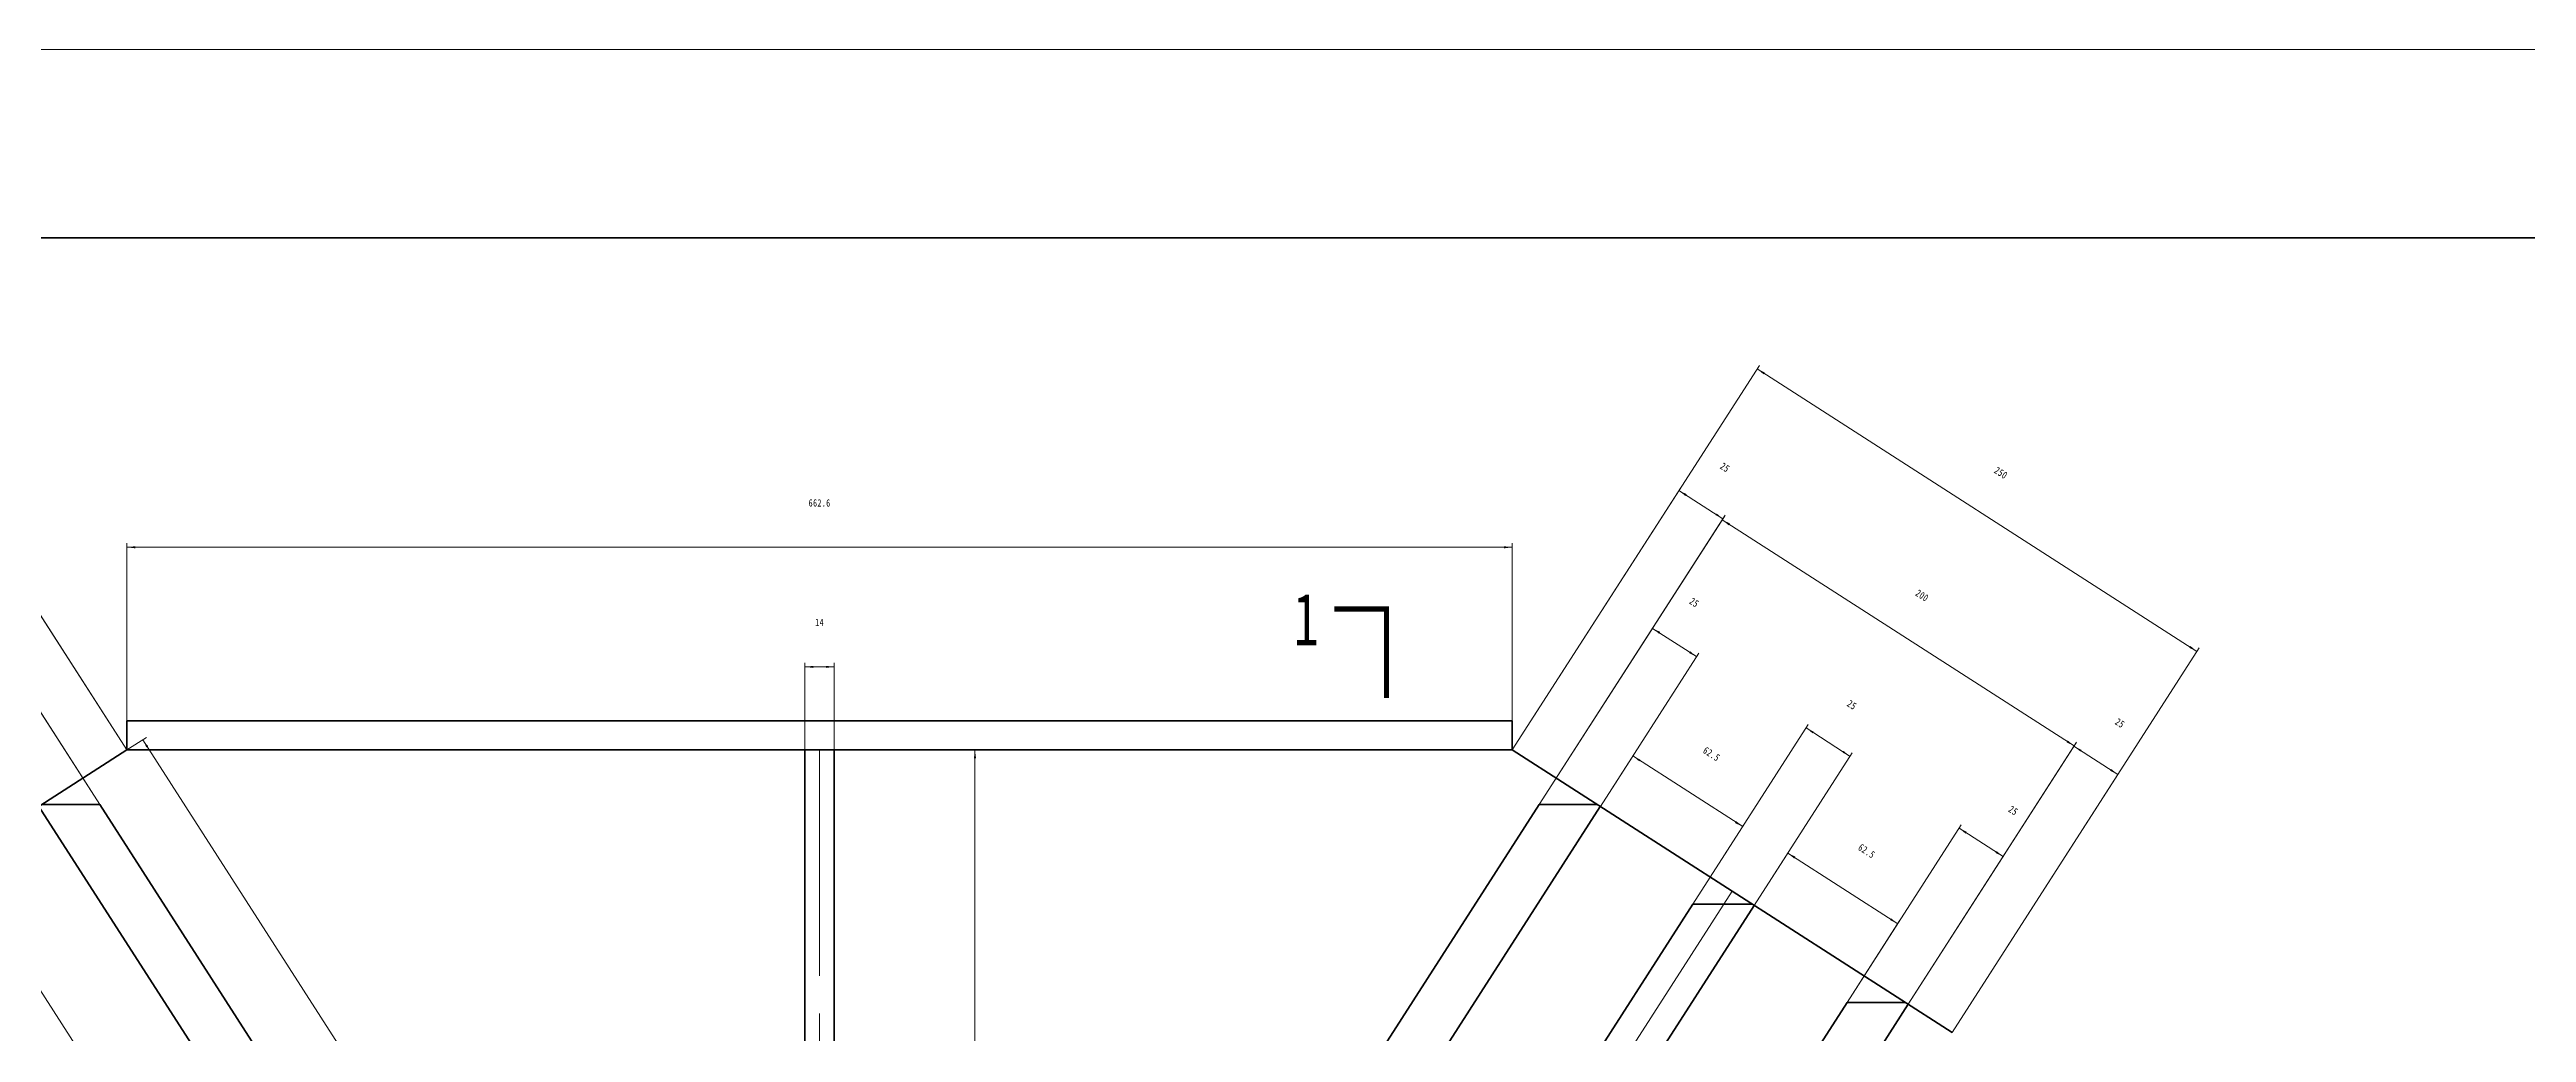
# Model space of a CAD drawing. Header units: millimetres. Extents: x 0 to 3780, y 0 to 2673.
# Drawn here: x 805 to 1990, y 2203 to 2673 of the extents above; entities that cross this region are included whole.
import ezdxf
from ezdxf.enums import TextEntityAlignment as Align

# ---------------------------------------------------------------- set-up
doc = ezdxf.new("R2010")
doc.units = ezdxf.units.MM
doc.linetypes.add('点画线', pattern=[162, 108, -18, 18, -18, 0, 0])
doc.layers.get('0').update_dxf_attribs({"lineweight": 18})
for name, color, linetype, lineweight in [('中心线层', 1, '点画线', 18), ('尺寸线层', 3, 'Continuous', 18), ('粗实线层', 7, 'Continuous', 35), ('粗符号线', 6, 'Continuous', 18), ('细实线层', 7, 'Continuous', 18)]:
    doc.layers.add(name, color=color, linetype=linetype, lineweight=lineweight)
doc.styles.add('TSSD_Label', font='', dxfattribs={"width": 0.7})
doc.styles.add('标准', font='', dxfattribs={"width": 0.667})
doc.styles.get('TSSD_Label').set_extended_font_data('宋体')
doc.styles.get('标准').set_extended_font_data('宋体')
doc.dimstyles.new('标准', dxfattribs={"dimtxt": 3.5, "dimasz": 4, "dimexe": 2, "dimexo": 0, "dimtad": 1, "dimdsep": 46, "dimtxsty": '标准', "dimblk": '_CAXARROW', "dimcen": 0, "dimdle": 8, "dimazin": 2, "dimtfac": 0.707107, "dimtdec": 3, "dimtmove": 2, "dimatfit": 3, "dimfxl": 1, "dimfrac": 2, "dimtolj": 1, "dimarcsym": 1})

# ---------------------------------------------------------------- blocks, each defined once
blk = doc.blocks.new('*X2')
at = {"layer": '粗实线层'}
blk.add_line((200, 138.5), (-200, 138.5), dxfattribs=at)
at = {"layer": '细实线层'}
blk.add_line((210, 148.5), (-210, 148.5), dxfattribs=at)
blk = doc.blocks.new('*X49')
at = {"layer": '尺寸线层'}
for points in [[(-7, 555.4), (-3, 555.9), (-3, 554.9)], [(7, 555.4), (3, 555.9), (3, 554.9)]]:
    blk.add_hatch(color=0, dxfattribs=at).paths.add_polyline_path(points, flags=0)
at = {"layer": '尺寸线层', "color": 0}
for p, q in [((-7, 515.7), (-7, 557.4)), ((7, 515.7), (7, 557.4)), ((-7, 555.4), (7, 555.4))]:
    blk.add_line(p, q, dxfattribs=at)
at = {"layer": '尺寸线层', "color": 0, "insert": (0, 576.7), "char_height": 3.5, "width": 7, "attachment_point": 5, "line_spacing_factor": 1.15057, "style": '标准'}
blk.add_mtext('\\T1.1;14', dxfattribs=at)
blk = doc.blocks.new('_CAXARROW')
blk.add_hatch(color=0).paths.add_polyline_path([(0, 0), (-1, 0.125), (-1, -0.125)], flags=0)
blk = doc.blocks.new('*X50')
at = {"layer": '尺寸线层'}
for points in [[(-331.3, 612.6), (-327.3, 613.1), (-327.3, 612.1)], [(331.3, 612.6), (327.3, 613.1), (327.3, 612.1)]]:
    blk.add_hatch(color=0, dxfattribs=at).paths.add_polyline_path(points, flags=0)
at = {"layer": '尺寸线层', "color": 0}
for p, q in [((-331.3, 529.7), (-331.3, 614.6)), ((-331.3, 612.6), (331.3, 612.6)), ((331.3, 529.7), (331.3, 614.6))]:
    blk.add_line(p, q, dxfattribs=at)
at = {"layer": '尺寸线层', "color": 0, "insert": (0, 633.8), "char_height": 3.5, "width": 17.377, "attachment_point": 5, "line_spacing_factor": 1.15057, "style": '标准'}
blk.add_mtext('\\T1.1;662.6', dxfattribs=at)
blk = doc.blocks.new('*X55')
at = {"layer": '尺寸线层'}
for points in [[(-398.4, 573.8), (-401.5, 571.2), (-402, 572.1)], [(-419.4, 560.3), (-415.8, 562), (-416.3, 562.9)]]:
    blk.add_hatch(color=0, dxfattribs=at).paths.add_polyline_path(points, flags=0)
at = {"layer": '尺寸线层', "color": 0}
for p, q in [((-398.4, 573.8), (-419.4, 560.3)), ((-344.2, 489.5), (-399.5, 575.5)), ((-373.4, 488.6), (-420.5, 562))]:
    blk.add_line(p, q, dxfattribs=at)
at = {"layer": '尺寸线层', "color": 0, "insert": (-418.3, 586.2), "char_height": 3.5, "width": 7, "attachment_point": 5, "rotation": 32.7201, "line_spacing_factor": 1.15057, "style": '标准'}
blk.add_mtext('\\T1.1;25', dxfattribs=at)
blk = doc.blocks.new('*X56')
at = {"layer": '尺寸线层'}
for points in [[(-431.7, 625.7), (-434.8, 623.1), (-435.4, 624)], [(-600, 517.6), (-596.4, 519.3), (-596.9, 520.2)]]:
    blk.add_hatch(color=0, dxfattribs=at).paths.add_polyline_path(points, flags=0)
at = {"layer": '尺寸线层', "color": 0}
for p, q in [((-431.7, 625.7), (-600, 517.6)), ((-344.2, 489.5), (-432.8, 627.4)), ((-520.6, 394), (-601.1, 519.3))]:
    blk.add_line(p, q, dxfattribs=at)
at = {"layer": '尺寸线层', "color": 0, "insert": (-527.3, 589.5), "char_height": 3.5, "width": 10.006, "attachment_point": 5, "rotation": 32.7201, "line_spacing_factor": 1.15057, "style": '标准'}
blk.add_mtext('\\T1.1;200', dxfattribs=at)
blk = doc.blocks.new('*X57')
at = {"layer": '尺寸线层'}
for points in [[(-448.4, 697.9), (-452, 696.2), (-451.5, 695.3)], [(-658.7, 562.8), (-655.6, 565.4), (-655.1, 564.5)]]:
    blk.add_hatch(color=0, dxfattribs=at).paths.add_polyline_path(points, flags=0)
at = {"layer": '尺寸线层', "color": 0}
for p, q in [((-331.3, 515.7), (-449.5, 699.6)), ((-658.7, 562.8), (-448.4, 697.9)), ((-541.6, 380.5), (-659.8, 564.5))]:
    blk.add_line(p, q, dxfattribs=at)
at = {"layer": '尺寸线层', "color": 0, "insert": (-565, 648.2), "char_height": 3.5, "width": 10.006, "attachment_point": 5, "rotation": 32.7201, "line_spacing_factor": 1.15057, "style": '标准'}
blk.add_mtext('\\T1.1;250', dxfattribs=at)
blk = doc.blocks.new('*X58')
at = {"layer": '尺寸线层'}
for points in [[(-411, 639.7), (-414.7, 638), (-414.1, 637.1)], [(-432, 626.2), (-429, 628.8), (-428.4, 628)]]:
    blk.add_hatch(color=0, dxfattribs=at).paths.add_polyline_path(points, flags=0)
at = {"layer": '尺寸线层', "color": 0}
for p, q in [((-432, 626.2), (-411, 639.7)), ((-331.3, 515.7), (-412.1, 641.4)), ((-344.2, 489.5), (-433.1, 627.9))]:
    blk.add_line(p, q, dxfattribs=at)
at = {"layer": '尺寸线层', "color": 0, "insert": (-433, 650.8), "char_height": 3.5, "width": 7, "attachment_point": 5, "rotation": 32.7201, "line_spacing_factor": 1.15057, "style": '标准'}
blk.add_mtext('\\T1.1;25', dxfattribs=at)
blk = doc.blocks.new('*X60')
at = {"layer": '尺寸线层'}
for points in [[(463, 466.3), (466.7, 464.6), (466.1, 463.7)], [(515.6, 432.5), (512.5, 435.1), (512, 434.3)]]:
    blk.add_hatch(color=0, dxfattribs=at).paths.add_polyline_path(points, flags=0)
at = {"layer": '尺寸线层', "color": 0}
for p, q in [((447, 441.3), (464.1, 468)), ((463, 466.3), (515.6, 432.5)), ((491.4, 394.9), (516.7, 434.2))]:
    blk.add_line(p, q, dxfattribs=at)
at = {"layer": '尺寸线层', "color": 0, "insert": (500.8, 467.3), "char_height": 3.5, "width": 13.626, "attachment_point": 5, "rotation": 327.2799, "line_spacing_factor": 1.15057, "style": '标准'}
blk.add_mtext('\\T1.1;62.5', dxfattribs=at)
blk = doc.blocks.new('*X61')
at = {"layer": '尺寸线层'}
for points in [[(388.9, 512.8), (392.5, 511), (392, 510.2)], [(441.5, 479), (438.4, 481.6), (437.8, 480.7)]]:
    blk.add_hatch(color=0, dxfattribs=at).paths.add_polyline_path(points, flags=0)
at = {"layer": '尺寸线层', "color": 0}
for p, q in [((373.4, 488.6), (390, 514.5)), ((388.9, 512.8), (441.5, 479)), ((417.6, 441.9), (442.5, 480.7))]:
    blk.add_line(p, q, dxfattribs=at)
at = {"layer": '尺寸线层', "color": 0, "insert": (426.6, 513.7), "char_height": 3.5, "width": 13.626, "attachment_point": 5, "rotation": 327.2799, "line_spacing_factor": 1.15057, "style": '标准'}
blk.add_mtext('\\T1.1;62.5', dxfattribs=at)
blk = doc.blocks.new('*X62')
at = {"layer": '尺寸线层'}
for points in [[(545, 478.2), (548.6, 476.5), (548.1, 475.6)], [(566, 464.7), (562.9, 467.3), (562.4, 466.4)]]:
    blk.add_hatch(color=0, dxfattribs=at).paths.add_polyline_path(points, flags=0)
at = {"layer": '尺寸线层', "color": 0}
for p, q in [((491.4, 394.9), (546, 479.9)), ((545, 478.2), (566, 464.7)), ((520.6, 394), (567.1, 466.4))]:
    blk.add_line(p, q, dxfattribs=at)
at = {"layer": '尺寸线层', "color": 0, "insert": (570.9, 486.7), "char_height": 3.5, "width": 7, "attachment_point": 5, "rotation": 327.2799, "line_spacing_factor": 1.15057, "style": '标准'}
blk.add_mtext('\\T1.1;25', dxfattribs=at)
blk = doc.blocks.new('*X63')
at = {"layer": '尺寸线层'}
for points in [[(471.8, 526.2), (475.4, 524.4), (474.9, 523.6)], [(492.8, 512.6), (489.7, 515.2), (489.2, 514.4)]]:
    blk.add_hatch(color=0, dxfattribs=at).paths.add_polyline_path(points, flags=0)
at = {"layer": '尺寸线层', "color": 0}
for p, q in [((417.6, 441.9), (472.8, 527.8)), ((471.8, 526.2), (492.8, 512.6)), ((447, 441.3), (493.9, 514.3))]:
    blk.add_line(p, q, dxfattribs=at)
at = {"layer": '尺寸线层', "color": 0, "insert": (493.7, 537.2), "char_height": 3.5, "width": 7, "attachment_point": 5, "rotation": 327.2799, "line_spacing_factor": 1.15057, "style": '标准'}
blk.add_mtext('\\T1.1;25', dxfattribs=at)
blk = doc.blocks.new('*X64')
at = {"layer": '尺寸线层'}
for points in [[(398.4, 573.8), (402, 572.1), (401.5, 571.2)], [(419.4, 560.3), (416.3, 562.9), (415.8, 562)]]:
    blk.add_hatch(color=0, dxfattribs=at).paths.add_polyline_path(points, flags=0)
at = {"layer": '尺寸线层', "color": 0}
for p, q in [((344.2, 489.5), (399.5, 575.5)), ((398.4, 573.8), (419.4, 560.3)), ((373.4, 488.6), (420.5, 562))]:
    blk.add_line(p, q, dxfattribs=at)
at = {"layer": '尺寸线层', "color": 0, "insert": (418.3, 586.2), "char_height": 3.5, "width": 7, "attachment_point": 5, "rotation": 327.2799, "line_spacing_factor": 1.15057, "style": '标准'}
blk.add_mtext('\\T1.1;25', dxfattribs=at)
blk = doc.blocks.new('*X65')
at = {"layer": '尺寸线层'}
for points in [[(431.7, 625.7), (435.4, 624), (434.8, 623.1)], [(600, 517.6), (596.9, 520.2), (596.4, 519.3)]]:
    blk.add_hatch(color=0, dxfattribs=at).paths.add_polyline_path(points, flags=0)
at = {"layer": '尺寸线层', "color": 0}
for p, q in [((344.2, 489.5), (432.8, 627.4)), ((431.7, 625.7), (600, 517.6)), ((520.6, 394), (601.1, 519.3))]:
    blk.add_line(p, q, dxfattribs=at)
at = {"layer": '尺寸线层', "color": 0, "insert": (527.3, 589.5), "char_height": 3.5, "width": 10.006, "attachment_point": 5, "rotation": 327.2799, "line_spacing_factor": 1.15057, "style": '标准'}
blk.add_mtext('\\T1.1;200', dxfattribs=at)
blk = doc.blocks.new('*X66')
at = {"layer": '尺寸线层'}
for points in [[(448.4, 697.9), (451.5, 695.3), (452, 696.2)], [(658.7, 562.8), (655.1, 564.5), (655.6, 565.4)]]:
    blk.add_hatch(color=0, dxfattribs=at).paths.add_polyline_path(points, flags=0)
at = {"layer": '尺寸线层', "color": 0}
for p, q in [((331.3, 515.7), (449.5, 699.6)), ((658.7, 562.8), (448.4, 697.9)), ((541.6, 380.5), (659.8, 564.5))]:
    blk.add_line(p, q, dxfattribs=at)
at = {"layer": '尺寸线层', "color": 0, "insert": (565, 648.2), "char_height": 3.5, "width": 10.006, "attachment_point": 5, "rotation": 327.2799, "line_spacing_factor": 1.15057, "style": '标准'}
blk.add_mtext('\\T1.1;250', dxfattribs=at)
blk = doc.blocks.new('*X67')
at = {"layer": '尺寸线层'}
for points in [[(411, 639.7), (414.1, 637.1), (414.7, 638)], [(432, 626.2), (428.4, 628), (429, 628.8)]]:
    blk.add_hatch(color=0, dxfattribs=at).paths.add_polyline_path(points, flags=0)
at = {"layer": '尺寸线层', "color": 0}
for p, q in [((331.3, 515.7), (412.1, 641.4)), ((432, 626.2), (411, 639.7)), ((344.2, 489.5), (433.1, 627.9))]:
    blk.add_line(p, q, dxfattribs=at)
at = {"layer": '尺寸线层', "color": 0, "insert": (433, 650.8), "char_height": 3.5, "width": 7, "attachment_point": 5, "rotation": 327.2799, "line_spacing_factor": 1.15057, "style": '标准'}
blk.add_mtext('\\T1.1;25', dxfattribs=at)
blk = doc.blocks.new('*X68')
at = {"layer": '尺寸线层'}
for points in [[(599.9, 517.4), (603.5, 515.7), (603, 514.9)], [(620.9, 503.9), (617.8, 506.5), (617.3, 505.7)]]:
    blk.add_hatch(color=0, dxfattribs=at).paths.add_polyline_path(points, flags=0)
at = {"layer": '尺寸线层', "color": 0}
for p, q in [((520.6, 394), (601, 519.1)), ((599.9, 517.4), (620.9, 503.9)), ((541.6, 380.5), (622, 505.6))]:
    blk.add_line(p, q, dxfattribs=at)
at = {"layer": '尺寸线层', "color": 0, "insert": (621.9, 528.5), "char_height": 3.5, "width": 7, "attachment_point": 5, "rotation": 327.2799, "line_spacing_factor": 1.15057, "style": '标准'}
blk.add_mtext('\\T1.1;25', dxfattribs=at)
blk = doc.blocks.new('*X69')
at = {"layer": '尺寸线层'}
for points in [[(74.3, 515.7), (74.8, 511.7), (73.8, 511.7)], [(74.3, 0), (74.8, 4), (73.8, 4)]]:
    blk.add_hatch(color=0, dxfattribs=at).paths.add_polyline_path(points, flags=0)
at = {"layer": '尺寸线层', "color": 0}
for p, q in [((95.4, 515.7), (72.3, 515.7)), ((74.3, 515.7), (74.3, 0)), ((19.6, 0), (76.3, 0))]:
    blk.add_line(p, q, dxfattribs=at)
at = {"layer": '尺寸线层', "color": 0, "insert": (53, 257.8), "char_height": 3.5, "width": 20.893, "attachment_point": 5, "rotation": 90, "line_spacing_factor": 1.15057, "style": '标准'}
blk.add_mtext('\\T1.1;515.65', dxfattribs=at)
blk = doc.blocks.new('*X71')
at = {"layer": '尺寸线层'}
for points in [[(-576.6, 358.1), (-574, 355), (-574.8, 354.4)], [(-323.4, -36), (-325.1, -32.3), (-326, -32.9)]]:
    blk.add_hatch(color=0, dxfattribs=at).paths.add_polyline_path(points, flags=0)
at = {"layer": '尺寸线层', "color": 0}
for p, q in [((-541.6, 380.5), (-578.2, 357)), ((-576.6, 358.1), (-323.4, -36)), ((-267.4, 0), (-325.1, -37))]:
    blk.add_line(p, q, dxfattribs=at)
at = {"layer": '尺寸线层', "color": 0, "insert": (-432.2, 172.5), "char_height": 3.5, "width": 21.05, "attachment_point": 5, "rotation": 302.7201, "line_spacing_factor": 1.15057, "style": '标准'}
blk.add_mtext('\\T1.1;468.35', dxfattribs=at)
blk = doc.blocks.new('*X72')
at = {"layer": '尺寸线层'}
for points in [[(-323.7, 520.5), (-321.1, 517.4), (-322, 516.9)], [(-9.8, 31.9), (-11.5, 35.5), (-12.4, 35)]]:
    blk.add_hatch(color=0, dxfattribs=at).paths.add_polyline_path(points, flags=0)
at = {"layer": '尺寸线层', "color": 0}
for p, q in [((-331.3, 515.7), (-322, 521.6)), ((-323.7, 520.5), (-9.8, 31.9)), ((-38.4, 13.5), (-8.1, 33))]:
    blk.add_line(p, q, dxfattribs=at)
at = {"layer": '尺寸线层', "color": 0, "insert": (-148.9, 287.7), "char_height": 3.5, "width": 20.919, "attachment_point": 5, "rotation": 302.7201, "line_spacing_factor": 1.15057, "style": '标准'}
blk.add_mtext('\\T1.1;580.78', dxfattribs=at)
blk = doc.blocks.new('*X73')
at = {"layer": '尺寸线层'}
for points in [[(-412.9, 463.2), (-410.3, 460.1), (-411.2, 459.6)], [(-129.4, 21.9), (-131.1, 25.5), (-131.9, 25)]]:
    blk.add_hatch(color=0, dxfattribs=at).paths.add_polyline_path(points, flags=0)
at = {"layer": '尺寸线层', "color": 0}
for p, q in [((-414.9, 461.9), (-411.2, 464.3)), ((-412.9, 463.2), (-129.4, 21.9)), ((-142.4, 13.5), (-127.7, 23))]:
    blk.add_line(p, q, dxfattribs=at)
at = {"layer": '尺寸线层', "color": 0, "insert": (-253.3, 254), "char_height": 3.5, "width": 20.919, "attachment_point": 5, "rotation": 302.7201, "line_spacing_factor": 1.15057, "style": '标准'}
blk.add_mtext('\\T1.1;524.57', dxfattribs=at)
blk = doc.blocks.new('主视图_1')
at = {"layer": '中心线层'}
for p, q in [((0, 515.652), (0, -3)), ((436.464, 448.086), (148.576, 0))]:
    blk.add_line(p, q, dxfattribs=at)
at = {"layer": '粗实线层'}
for p, q in [((-331.298, 529.652), (331.298, 529.652)), ((-331.298, 529.652), (-331.298, 515.652)), ((331.298, 529.652), (331.298, 515.652)), ((-541.629, 380.519), (-331.298, 515.652)), ((-331.298, 515.652), (331.298, 515.652)), ((-7, 515.652), (-7, 0)), ((7, 515.652), (7, 0)), ((541.629, 380.519), (331.298, 515.652)), ((-373.365, 488.626), (-59.43, 0)), ((-372.015, 489.493), (-344.207, 489.493)), ((-344.207, 489.493), (-38.397, 13.513)), ((344.207, 489.493), (38.397, 13.513)), ((373.365, 488.626), (59.43, 0)), ((372.015, 489.493), (344.207, 489.493)), ((417.639, 441.911), (142.4, 13.513)), ((446.98, 441.329), (163.433, 0)), ((446.074, 441.911), (417.639, 441.911)), ((491.43, 394.887), (246.403, 13.513)), ((520.596, 394.032), (267.436, 0)), ((519.265, 394.887), (491.43, 394.887))]:
    blk.add_line(p, q, dxfattribs=at)
at = {"layer": '粗符号线', "const_width": 2.5}
blk.add_lwpolyline([(271.128, 540.571), (271.128, 583.071), (246.128, 583.071)], dxfattribs=at)
at = {"layer": '粗符号线', "style": 'TSSD_Label', "width": 0.7}
blk.add_text('1', height=25, dxfattribs=at).set_placement((238.628, 558.211), align=Align.BOTTOM_RIGHT)
at = {"layer": '尺寸线层'}
for base, p1, p2, angle, override, picture, middle in [((-448.392, 697.904), (-541.629, 380.519), (-331.298, 515.652), 32.720097, {"dimsah": 1, "dimtfill": 1, "dimtzin": 0}, '*X57', (-565.016, 648.172)), ((448.392, 697.904), (541.629, 380.519), (331.298, 515.652), 147.279903, {"dimsah": 1, "dimtfill": 1, "dimtzin": 0}, '*X66', (565.016, 648.172)), ((-411.016, 639.73), (-344.207, 489.493), (-331.298, 515.652), 32.720097, {"dimsah": 1, "dimtfill": 1, "dimtzin": 0}, '*X58', (-432.991, 650.808)), ((411.016, 639.73), (344.207, 489.493), (331.298, 515.652), 147.279903, {"dimsah": 1, "dimtfill": 1, "dimtzin": 0}, '*X67', (432.991, 650.808)), ((-599.988, 517.603), (-344.207, 489.493), (-520.596, 394.032), 212.720097, {"dimsah": 1, "dimtfill": 1, "dimtzin": 0}, '*X56', (-527.315, 589.492)), ((599.988, 517.603), (344.207, 489.493), (520.596, 394.032), 327.279903, {"dimsah": 1, "dimtfill": 1, "dimtzin": 0}, '*X65', (527.315, 589.492)), ((-419.419, 560.307), (-344.207, 489.493), (-373.365, 488.626), 212.720097, {"dimsah": 1, "dimtfill": 1, "dimtzin": 0}, '*X55', (-418.275, 586.24)), ((419.419, 560.307), (344.207, 489.493), (373.365, 488.626), 327.279903, {"dimsah": 1, "dimtfill": 1, "dimtzin": 0}, '*X64', (418.275, 586.24)), ((492.799, 512.645), (417.639, 441.911), (446.98, 441.329), 327.279903, {"dimsah": 1, "dimtfill": 1, "dimtzin": 0}, '*X63', (493.742, 537.237)), ((-9.778, 31.901), (-331.298, 515.652), (-38.397, 13.513), 302.720097, {"dimsah": 1, "dimtfill": 1, "dimtzin": 0}, '*X72', (-148.91, 287.673)), ((620.919, 503.93), (520.596, 394.032), (541.629, 380.519), 327.279903, {"dimsah": 1, "dimtfill": 1, "dimtzin": 0}, '*X68', (621.861, 528.522)), ((74.288, 0), (95.445, 515.652), (19.615, 0), 270, {"dimsah": 1, "dimtfill": 1, "dimtzin": 0}, '*X69', (53.001, 257.826)), ((441.461, 478.988), (373.365, 488.626), (417.639, 441.911), 327.279903, {"dimdec": 1, "dimsah": 1, "dimtfill": 1, "dimtzin": 0}, '*X61', (426.628, 513.715)), ((565.989, 464.684), (491.43, 394.887), (520.596, 394.032), 327.279903, {"dimsah": 1, "dimtfill": 1, "dimtzin": 0}, '*X62', (570.863, 486.75)), ((-129.366, 21.888), (-414.944, 461.912), (-142.4, 13.513), 302.720097, {"dimsah": 1, "dimtfill": 1, "dimtzin": 0}, '*X73', (-253.304, 254.011)), ((-323.406, -35.96), (-541.629, 380.519), (-267.436, 0), 302.720097, {"dimsah": 1, "dimtfill": 1, "dimtzin": 0}, '*X71', (-432.151, 172.515))]:
    dim = blk.add_linear_dim(base=base, p1=p1, p2=p2, angle=angle, dimstyle='标准', override=override, dxfattribs=at)
    dim.commit()
    dim.dimension.update_dxf_attribs({"geometry": picture, "text_midpoint": middle, "dimtype": 160})
for base, p1, p2, picture, middle in [((331.298, 612.595), (-331.298, 529.652), (331.298, 529.652), '*X50', (0, 633.794)), ((7, 555.369), (-7, 515.652), (7, 515.652), '*X49', (0, 576.656))]:
    dim = blk.add_linear_dim(base=base, p1=p1, p2=p2, dimstyle='标准', override={"dimsah": 1, "dimtfill": 1, "dimtzin": 0}, dxfattribs=at)
    dim.commit()
    dim.dimension.update_dxf_attribs({"geometry": picture, "text_midpoint": middle, "dimtype": 160})
dim = blk.add_linear_dim(base=(515.627, 432.549), p1=(446.98, 441.329), p2=(491.43, 394.887), angle=327.279903, text='62.5', dimstyle='标准', override={"dimdec": 1, "dimsah": 1, "dimtfac": 1, "dimtfill": 1, "dimtzin": 0}, dxfattribs=at)
dim.commit()
dim.dimension.update_dxf_attribs({"geometry": '*X60', "text_midpoint": (500.795, 467.276), "dimtype": 160})

msp = doc.modelspace()

# ---------------------------------------------------------------- block references
at = {"layer": '粗实线层', "color": 7, "xscale": 8.999999999999996, "yscale": 8.999999999999998, "zscale": 9}
msp.add_blockref('*X2', (1890, 1336.5), dxfattribs=at)
at = {"layer": '粗实线层'}
msp.add_blockref('主视图_1', (1173.426, 1822.313), dxfattribs=at)

doc.saveas('drawing.dxf')
